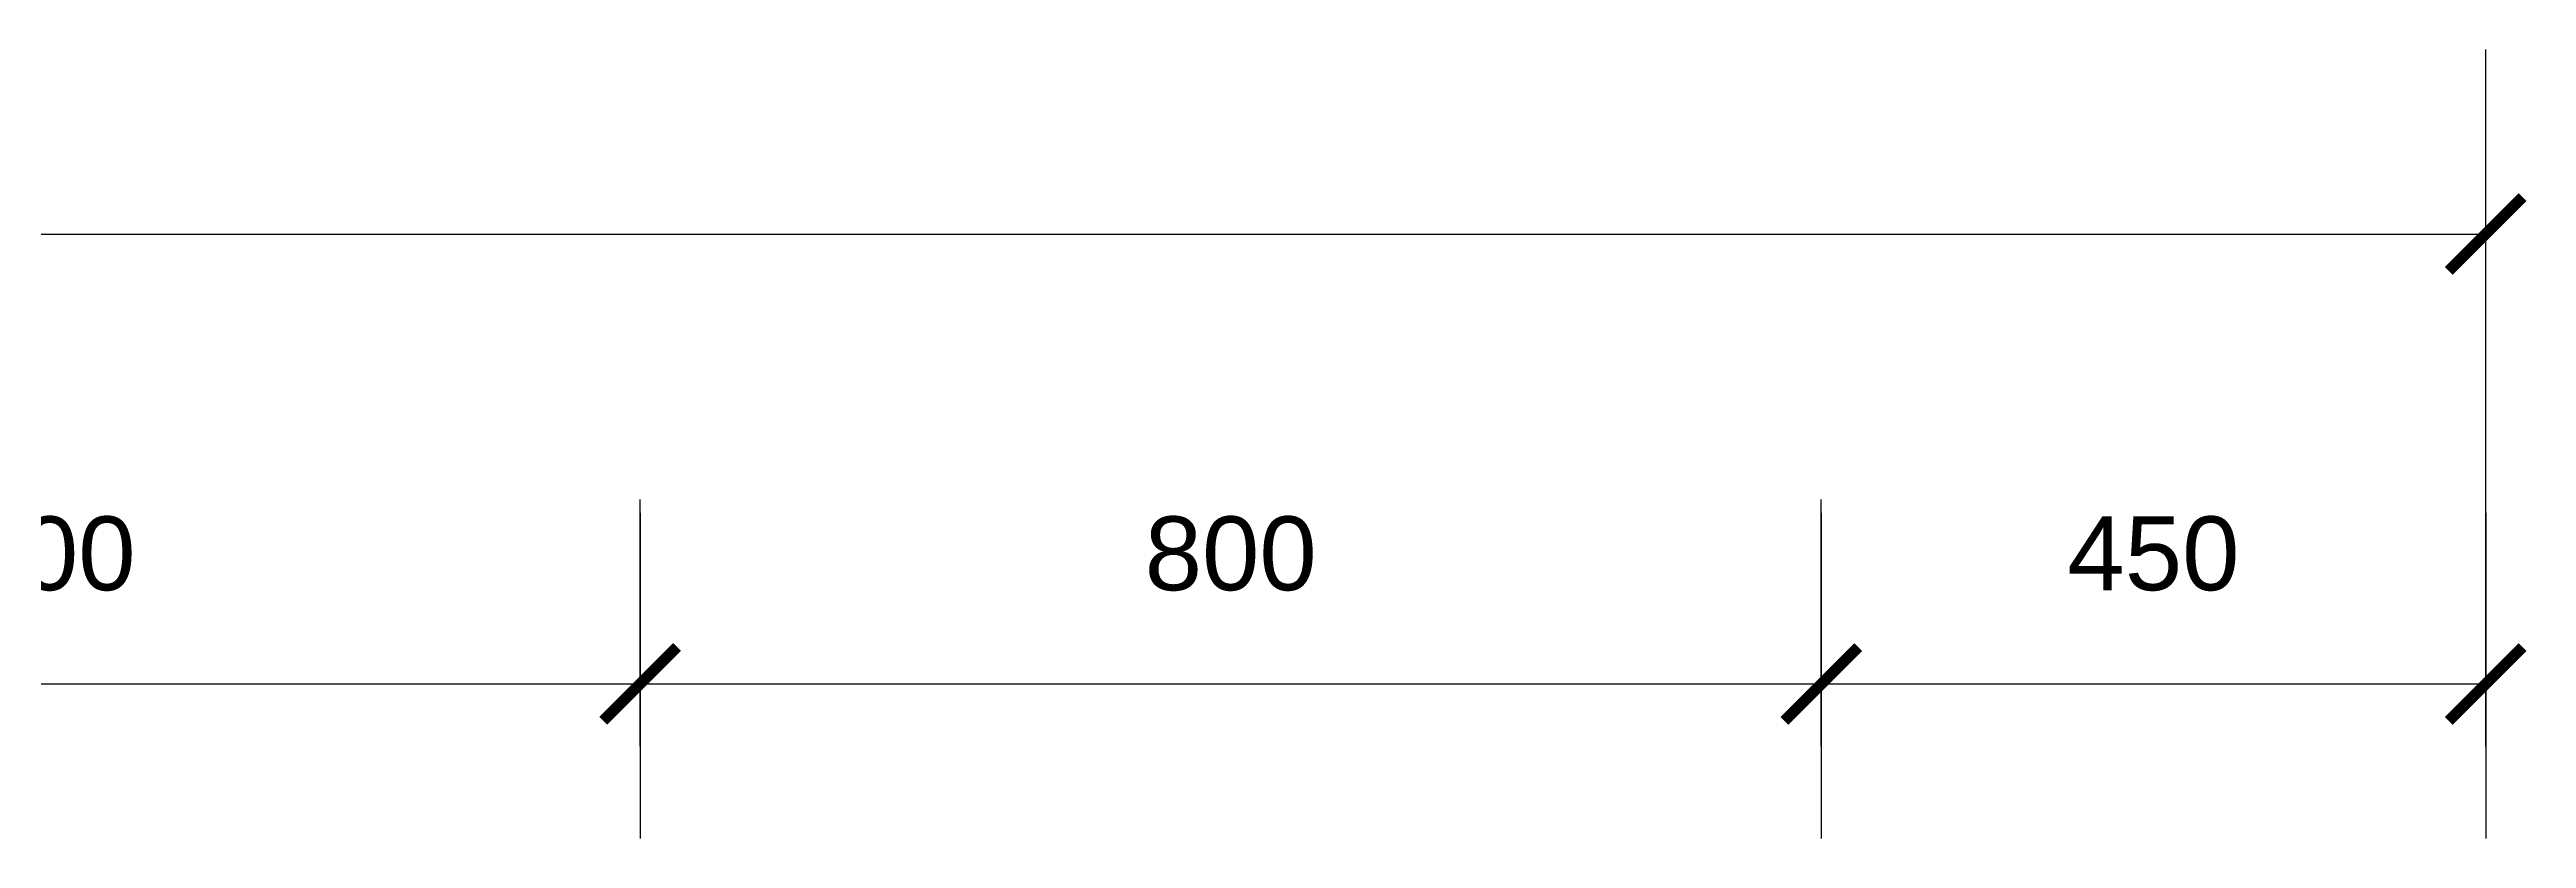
# Model space of a CAD drawing. Header units: centimetres. Extents: x 8510 to 16419, y -974 to 2536.
# Drawn here: x 12591 to 14268, y 2002 to 2536 of the extents above; entities that cross this region are included whole.
import ezdxf

# ---------------------------------------------------------------- set-up
doc = ezdxf.new("R2010")
doc.units = ezdxf.units.CM
doc.header["$PDMODE"] = 35
doc.header["$PDSIZE"] = -2
doc.layers.add('AXIS', color=3, linetype='Continuous')
doc.layers.add('轴线', color=1, linetype='Continuous')
doc.layers.add('家具', color=6, linetype='Continuous', lineweight=9)
doc.styles.get("Standard").update_dxf_attribs({"font": 'arial.ttf'})
doc.dimstyles.new('副本A3', dxfattribs={"dimscale": 100, "dimtxt": 2.5, "dimasz": 2.5, "dimexe": 1.25, "dimexo": 0.625, "dimtad": 1, "dimdec": 0, "dimtxsty": 'Standard', "dimblk": 'ARCHTICK', "dimcen": 2.5, "dimclrd": 2, "dimclre": 2, "dimclrt": 3, "dimadec": 0, "dimazin": 0, "dimtfac": 1, "dimtdec": 0, "dimtmove": 2, "dimatfit": 3, "dimldrblk": 'DOT', "dimfxl": 1, "dimarcsym": 0})

# ---------------------------------------------------------------- blocks, each defined once
blk = doc.blocks.new('_ArchTick')
at = {"color": 0, "linetype": 'ByBlock', "const_width": 0.15}
blk.add_lwpolyline([(-0.5, -0.5), (0.5, 0.5)], dxfattribs=at)
blk = doc.blocks.new('*D59')
at = {"layer": 'Defpoints', "color": 0, "transparency": 16777216}
for p in [(14240.6, 2411.5), (9240.6, 2099.2), (14240.6, 2002)]:
    blk.add_point(p, dxfattribs=at)
at = {"layer": '家具', "color": 0, "lineweight": -2, "transparency": 16777216}
for p, q in [((9240.6, 2161.7), (9240.6, 2536.5)), ((14240.6, 2064.5), (14240.6, 2536.5)), ((9240.6, 2411.5), (14240.6, 2411.5))]:
    blk.add_line(p, q, dxfattribs=at)
at = {"layer": '家具', "color": 0, "lineweight": -2, "transparency": 16777216, "xscale": 50, "yscale": 50, "zscale": 50, "rotation": 180}
blk.add_blockref('_ArchTick', (9240.6, 2411.5), dxfattribs=at)
at = {"layer": '家具', "color": 0, "lineweight": -2, "transparency": 16777216, "xscale": 50, "yscale": 50, "zscale": 50}
blk.add_blockref('_ArchTick', (14240.6, 2411.5), dxfattribs=at)
at = {"layer": '家具', "color": 0, "transparency": 16777216, "insert": (11740.6, 2499.5), "char_height": 50, "attachment_point": 5}
blk.add_mtext('5000', dxfattribs=at)
blk = doc.blocks.new('_Dot')
at = {"color": 0, "linetype": 'ByBlock', "lineweight": -2}
blk.add_line((-0.5, 0), (-1, 0), dxfattribs=at)
at = {"color": 0, "linetype": 'ByBlock', "const_width": 0.5}
blk.add_lwpolyline([(-0.25, 0, 1), (0.25, 0, 1)], format="xyb", close=True, dxfattribs=at)
blk = doc.blocks.new('*D58')
at = {"layer": 'Defpoints', "color": 0, "transparency": 16777216}
for p in [(14240.6, 2106.7), (13790.6, 2002), (14240.6, 2002)]:
    blk.add_point(p, dxfattribs=at)
at = {"layer": '轴线', "color": 0, "lineweight": -2, "transparency": 16777216}
for p, q in [((13790.6, 2064.5), (13790.6, 2231.7)), ((14240.6, 2064.5), (14240.6, 2231.7)), ((13790.6, 2106.7), (14240.6, 2106.7))]:
    blk.add_line(p, q, dxfattribs=at)
at = {"layer": '轴线', "color": 0, "lineweight": -2, "transparency": 16777216, "xscale": 50, "yscale": 50, "zscale": 50, "rotation": 180}
blk.add_blockref('_ArchTick', (13790.6, 2106.7), dxfattribs=at)
at = {"layer": '轴线', "color": 0, "lineweight": -2, "transparency": 16777216, "xscale": 50, "yscale": 50, "zscale": 50}
blk.add_blockref('_ArchTick', (14240.6, 2106.7), dxfattribs=at)
at = {"layer": '轴线', "color": 0, "transparency": 16777216, "insert": (14015.6, 2194.8), "char_height": 50, "attachment_point": 5}
blk.add_mtext('450', dxfattribs=at)
blk = doc.blocks.new('*D57')
at = {"layer": 'Defpoints', "color": 0, "transparency": 16777216}
for p in [(13790.6, 2106.7), (12990.6, 2002), (13790.6, 2002)]:
    blk.add_point(p, dxfattribs=at)
at = {"layer": '轴线', "color": 0, "lineweight": -2, "transparency": 16777216}
for p, q in [((12990.6, 2064.5), (12990.6, 2231.7)), ((13790.6, 2064.5), (13790.6, 2231.7)), ((12990.6, 2106.7), (13790.6, 2106.7))]:
    blk.add_line(p, q, dxfattribs=at)
at = {"layer": '轴线', "color": 0, "lineweight": -2, "transparency": 16777216, "xscale": 50, "yscale": 50, "zscale": 50, "rotation": 180}
blk.add_blockref('_ArchTick', (12990.6, 2106.7), dxfattribs=at)
at = {"layer": '轴线', "color": 0, "lineweight": -2, "transparency": 16777216, "xscale": 50, "yscale": 50, "zscale": 50}
blk.add_blockref('_ArchTick', (13790.6, 2106.7), dxfattribs=at)
at = {"layer": '轴线', "color": 0, "transparency": 16777216, "insert": (13390.6, 2194.8), "char_height": 50, "attachment_point": 5}
blk.add_mtext('800', dxfattribs=at)
blk = doc.blocks.new('*D56')
at = {"layer": 'Defpoints', "color": 0, "transparency": 16777216}
for p in [(12990.6, 2106.7), (12190.6, 2002), (12990.6, 2002)]:
    blk.add_point(p, dxfattribs=at)
at = {"layer": '轴线', "color": 0, "lineweight": -2, "transparency": 16777216}
for p, q in [((12190.6, 2064.5), (12190.6, 2231.7)), ((12990.6, 2064.5), (12990.6, 2231.7)), ((12190.6, 2106.7), (12990.6, 2106.7))]:
    blk.add_line(p, q, dxfattribs=at)
at = {"layer": '轴线', "color": 0, "lineweight": -2, "transparency": 16777216, "xscale": 50, "yscale": 50, "zscale": 50, "rotation": 180}
blk.add_blockref('_ArchTick', (12190.6, 2106.7), dxfattribs=at)
at = {"layer": '轴线', "color": 0, "lineweight": -2, "transparency": 16777216, "xscale": 50, "yscale": 50, "zscale": 50}
blk.add_blockref('_ArchTick', (12990.6, 2106.7), dxfattribs=at)
at = {"layer": '轴线', "color": 0, "transparency": 16777216, "insert": (12590.6, 2194.8), "char_height": 50, "attachment_point": 5}
blk.add_mtext('800', dxfattribs=at)

msp = doc.modelspace()

# ---------------------------------------------------------------- linework, layer by layer
at = {"layer": 'AXIS', "color": 7}
for p, q in [((12990.6, 2222.5), (12990.6, 2002)), ((13790.6, 2222.5), (13790.6, 2002)), ((14240.6, 2222.5), (14240.6, 2002))]:
    msp.add_line(p, q, dxfattribs=at)

# ---------------------------------------------------------------- dimensions: what is measured, and where the dimension line sits
at = {"layer": '家具', "color": 7}
dim = msp.add_linear_dim(base=(14240.6, 2411.5), p1=(9240.6, 2099.2), p2=(14240.6, 2002), dimstyle='副本A3', override={"dimscale": 0, "dimtxt": 5, "dimasz": 5, "dimexe": 12.5, "dimexo": 6.25, "dimgap": 6.25, "dimcen": 25, "dimclrd": 0, "dimclre": 0, "dimclrt": 0}, dxfattribs=at)
dim.commit()
dim.dimension.update_dxf_attribs({"geometry": '*D59', "text_midpoint": (11740.6, 2499.5)})
at = {"layer": '轴线', "color": 7}
for base, p1, p2, picture, middle in [((12990.6, 2106.7), (12190.6, 2002), (12990.6, 2002), '*D56', (12590.6, 2194.8)), ((13790.6, 2106.7), (12990.6, 2002), (13790.6, 2002), '*D57', (13390.6, 2194.8)), ((14240.6, 2106.7), (13790.6, 2002), (14240.6, 2002), '*D58', (14015.6, 2194.8))]:
    dim = msp.add_linear_dim(base=base, p1=p1, p2=p2, dimstyle='副本A3', override={"dimscale": 0, "dimtxt": 5, "dimasz": 5, "dimexe": 12.5, "dimexo": 6.25, "dimgap": 6.25, "dimcen": 25, "dimclrd": 0, "dimclre": 0, "dimclrt": 0}, dxfattribs=at)
    dim.commit()
    dim.dimension.update_dxf_attribs({"geometry": picture, "text_midpoint": middle})

doc.saveas('drawing.dxf')
